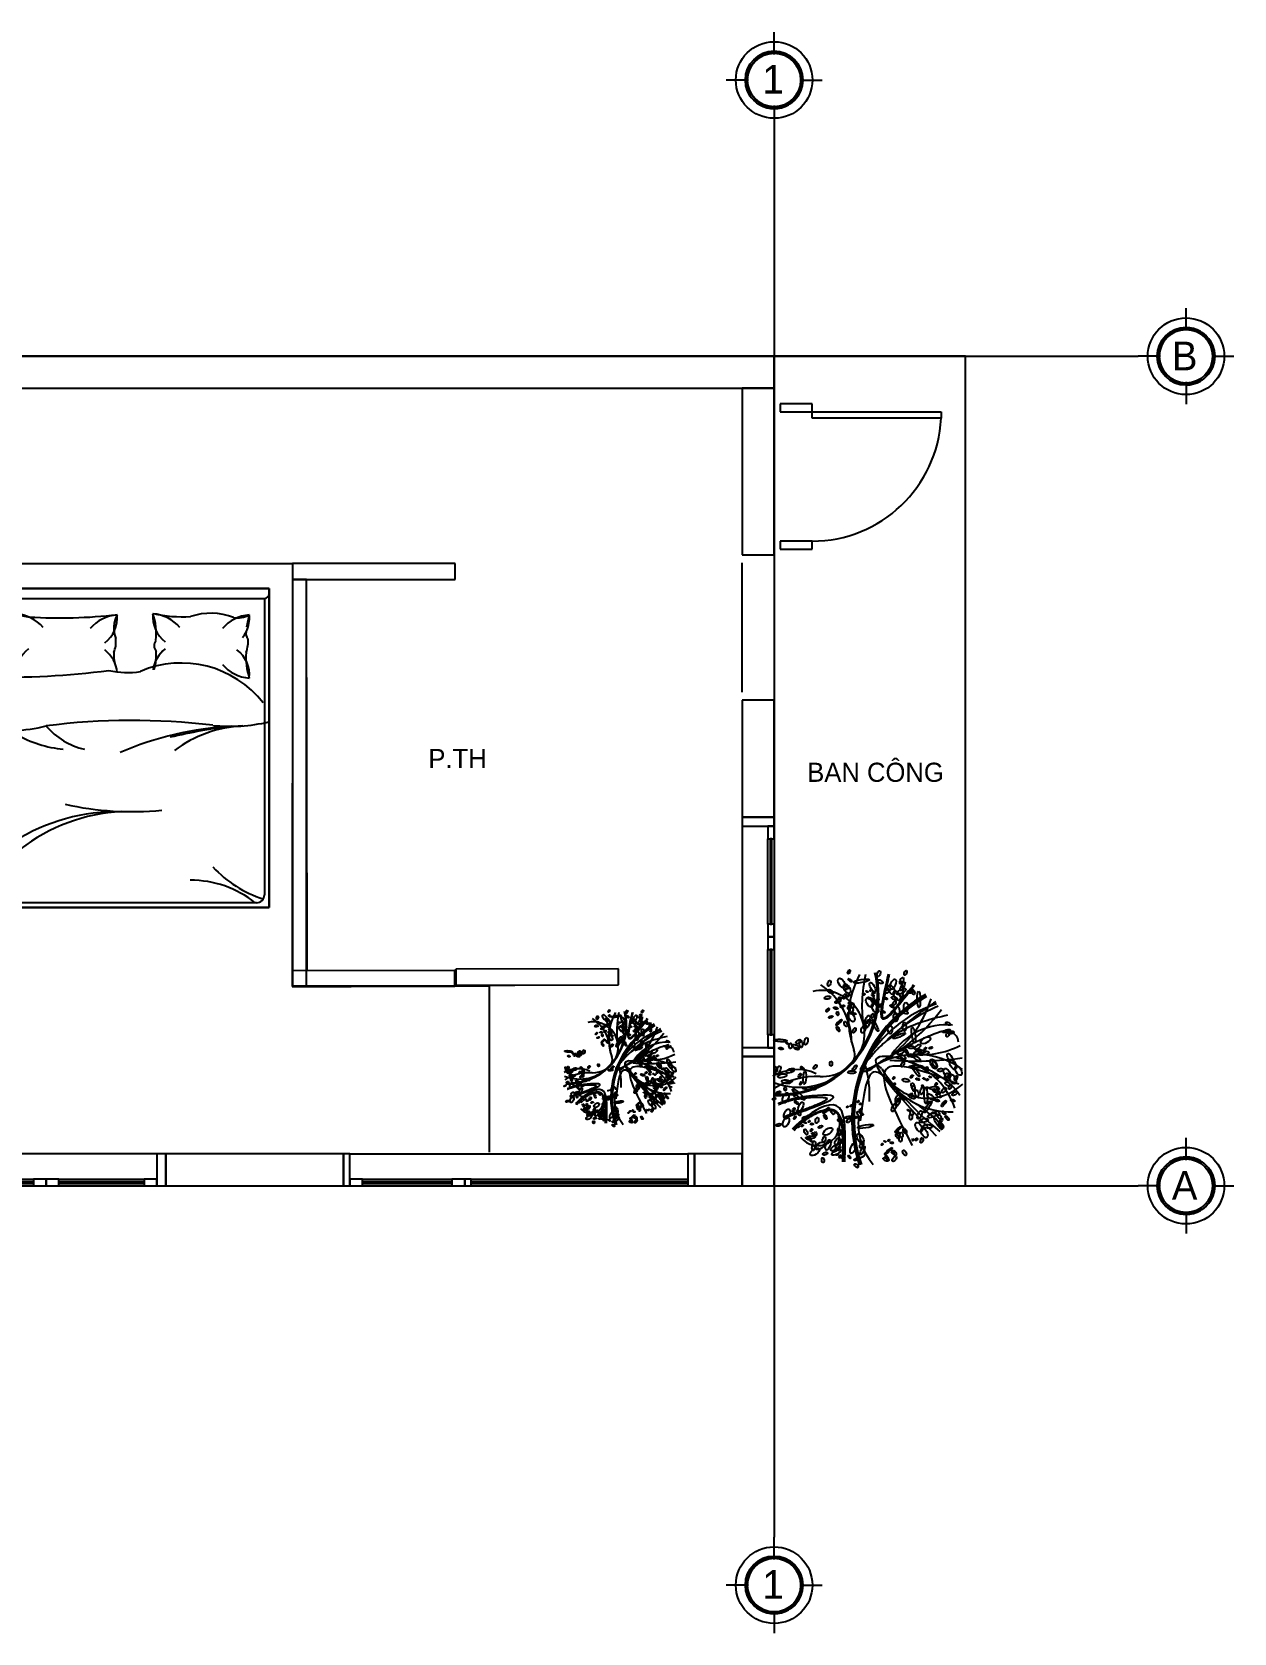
# Model space of a CAD drawing. Extents: x -45.7 to -14.1, y -192.9 to -169.
# Drawn here: x -27.8 to -20.26, y -192.61 to -182.57 of the extents above; entities that cross this region are included whole.
import ezdxf

# ---------------------------------------------------------------- set-up
doc = ezdxf.new("R2010")
doc.units = 0
for name, color, linetype in [('CB-TEXT-0.05', 7, 'Continuous'), ('CB-Truc.0.05', 7, 'Continuous'), ('CB-VDung0.05', 7, 'Continuous'), ('dat cay cn', 7, 'Continuous'), ('dat cong cong', 7, 'Continuous'), ('dat du lich nd', 7, 'Continuous'), ('dat o hien trang', 7, 'Continuous'), ('PointName', 7, 'Continuous'), ('THUA', 7, 'Continuous')]:
    doc.layers.add(name, color=color, linetype=linetype)

# ---------------------------------------------------------------- blocks, each defined once
blk = doc.blocks.new('CTA - CỬA SỔ XF MỞ 2 CÁNH - 1300x1200 3-6341870-MB KIẾN TRÚC TẦNG 2')
at = {"layer": 'CB-TEXT-0.05'}
for p, q in [((-6.95, 1), (-7.5, 1)), ((-7.5, 1), (-7.5, -1)), ((-6.95, -1), (-6.95, 1)), ((-6.15, 1), (-6.95, 1)), ((-6.95, 1), (-6.95, 0.6)), ((-6.95, 0.6), (-6.15, 0.6)), ((-6.15, 0.6), (-6.15, 1)), ((-6.15, 1), (-0.8, 1)), ((-0.8, 0.85), (-6.15, 0.85)), ((-6.15, 0.85), (-6.15, 0.75)), ((-6.15, 0.75), (-0.8, 0.75)), ((-0.8, 0.6), (-6.15, 0.6)), ((0, 1), (-0.8, 1)), ((-0.8, 1), (-0.8, 0.6)), ((-0.8, 0.75), (-0.8, 0.85)), ((-0.8, 0.6), (0, 0.6)), ((0.8, 1), (0, 1)), ((0, 1), (0, 0.6)), ((0, 0.6), (0, 1)), ((0, 0.6), (0.8, 0.6)), ((0.8, 0.6), (0.8, 1)), ((0.8, 1), (6.15, 1)), ((6.15, 0.85), (0.8, 0.85)), ((0.8, 0.85), (0.8, 0.75)), ((0.8, 0.75), (6.15, 0.75)), ((6.15, 0.6), (0.8, 0.6)), ((6.95, 1), (6.15, 1)), ((6.15, 1), (6.15, 0.6)), ((6.15, 0.75), (6.15, 0.85)), ((6.15, 0.6), (6.95, 0.6)), ((7.5, 1), (6.95, 1)), ((6.95, 1), (6.95, -1)), ((6.95, 0.6), (6.95, 1)), ((7.5, -1), (7.5, 1)), ((-7.5, -1), (-6.95, -1)), ((-6.95, -1), (6.95, -1)), ((6.95, -1), (7.5, -1))]:
    blk.add_line(p, q, dxfattribs=at)
blk = doc.blocks.new('CTA - CỬA ĐI COMPOSITE 1 CÁNH - 910x2200-6335347-MB KIẾN TRÚC TẦNG 2')
at = {"layer": 'CB-Truc.0.05'}
for p, q in [((-4.05, 1), (-4.05, 9.1)), ((-4.05, 9.1), (-3.65, 9.1)), ((-3.65, 9.1), (-3.65, 1)), ((-3.65, 1), (-4.05, 1))]:
    blk.add_line(p, q, dxfattribs=at)
at = {"layer": 'dat cong cong'}
blk.add_arc((-4.05, 1), 8.1, 360, 87.1694, dxfattribs=at)
at = {"layer": 'dat o hien trang'}
for p, q in [((-4.05, 1), (-4.55, 1)), ((-4.55, 1), (-4.55, -1)), ((-4.05, -1), (-4.05, 1)), ((4.55, 1), (4.05, 1)), ((4.05, 1), (4.05, -1)), ((4.55, -1), (4.55, 1)), ((-4.55, -1), (-4.05, -1)), ((4.05, -1), (4.55, -1))]:
    blk.add_line(p, q, dxfattribs=at)
blk = doc.blocks.new('CTA - VÁCH KÍNH LỚN 2 - 2100x1700-6130938-MB KIẾN TRÚC TẦNG 2')
at = {"layer": 'CB-TEXT-0.05'}
for p, q in [((-10.6, 1), (-11, 1)), ((-11, 1), (-11, -1)), ((-10.6, -1), (-10.6, 1)), ((-10.6, 1), (3, 1)), ((3, 0.85), (-10.6, 0.85)), ((-10.6, 0.85), (-10.6, 0.75)), ((-10.6, 0.75), (3, 0.75)), ((3, 0.6), (-10.6, 0.6)), ((3.4, 1), (3, 1)), ((3, 1), (3, 0.6)), ((3, 0.75), (3, 0.85)), ((3, 0.6), (3.4, 0.6)), ((4.2, 1), (3.4, 1)), ((3.4, 1), (3.4, 0.6)), ((3.4, 0.6), (3.4, 1)), ((3.4, 0.6), (4.2, 0.6)), ((4.2, 0.6), (4.2, 1)), ((4.2, 1), (9.8, 1)), ((9.8, 0.85), (4.2, 0.85)), ((4.2, 0.85), (4.2, 0.75)), ((4.2, 0.75), (9.8, 0.75)), ((9.8, 0.6), (4.2, 0.6)), ((10.6, 1), (9.8, 1)), ((9.8, 1), (9.8, 0.6)), ((9.8, 0.75), (9.8, 0.85)), ((9.8, 0.6), (10.6, 0.6)), ((10.6, 0.6), (10.6, 1)), ((11, 1), (10.6, 1)), ((10.6, 1), (10.6, -1)), ((11, -1), (11, 1)), ((-11, -1), (-10.6, -1)), ((10.6, -1), (-10.6, -1)), ((10.6, -1), (11, -1))]:
    blk.add_line(p, q, dxfattribs=at)
blk = doc.blocks.new('CTA - GIƯỜNG 2D 1 - CTA - GIƯỜNG 2D 2-5804511-MB KIẾN TRÚC TẦNG 2')
at = {"layer": 'CB-Truc.0.05'}
for p, q in [((9, 20), (-9, 20)), ((-9, 20), (-9, 0)), ((-9, 0.32), (-9, 20)), ((-9, 20), (9, 20)), ((-9, 0), (-9, 20)), ((-9, 20), (9, 20)), ((-8.7, 0.62), (-8.7, 19.2)), ((-8.7, 8.42), (-8.7, 19.2)), ((-8.2, 19.7), (8.2, 19.7)), ((-8.2, 19.7), (8.2, 19.7)), ((8.7, 19.2), (8.7, 0.62)), ((8.7, 19.2), (8.7, 5.53)), ((9, 0), (9, 20)), ((9, 20), (9, 3.49)), ((9, 20), (9, 0)), ((8.7, 5.53), (8.7, 8.93)), ((6.74, 3.44), (6.72, 3.13)), ((6.72, 3.13), (6.72, 2.84)), ((-9, 0.32), (-9, 0)), ((-9, 0), (9, 0)), ((9, 0), (-9, 0)), ((-9, 0), (9, 0)), ((8.7, 0.62), (-8.7, 0.62)), ((0.37, 0.62), (-8.7, 0.62)), ((8.7, 0.62), (0.37, 0.62)), ((9, 0.32), (9, 0)), ((9, 0), (9, 0.32)), ((9, 0), (9, 0.32))]:
    blk.add_line(p, q, dxfattribs=at)
for centre, radius, start, end in [((-8.2, 19.2), 0.499, 90, 180), ((-10.8, 12.54), 7.25, 42.6819, 72.5732), ((-4.1, 24.71), 6.42, 231.1872, 270.4625), ((8.2, 19.2), 0.499, 0, 90), ((-0.4, 25.51), 11.55, 273.3188, 307.4147), ((0.53, 26.04), 12.05, 268.7545, 302.4486), ((-0.43, -5.54), 19.53, 77.4765, 95.3929), ((-7.7, 16.39), 7.78, 272.6087, 306.6587), ((-7.79, 29.26), 20.65, 273.1146, 293.2313), ((1.57, 5.68), 4.51, 40.7333, 76.9672), ((3.21, 2.77), 7.34, 60.1408, 84.511), ((-10.79, 42.88), 34.49, 276.8662, 283.4064), ((-6.58, -1.72), 10.36, 83.7662, 103.2988), ((-0.41, 50.66), 42.39, 263.1579, 277.3172), ((7.91, -4.12), 13.07, 84.8991, 102.9165), ((-3.49, 11.19), 6.52, 218.049, 293.224), ((-5.82, 5.41), 1.94, 174.1186, 233.4289), ((-12.08, 4.25), 4.54, 356.9743, 17.4766), ((-7.92, 3.18), 2.44, 40.4189, 86.0087), ((-3.64, 5.35), 1.94, 306.5711, 352.3641), ((1.37, 4.15), 3.29, 163.7954, 183.5553), ((-0.09, 0.44), 4.83, 76.3802, 99.8949), ((2.47, 5.41), 1.94, 184.3181, 233.4289), ((7.33, -42), 47.55, 88.2537, 97.5858), ((4.94, 5.35), 1.94, 306.5711, 5.89), ((11.62, 4.19), 4.95, 164.0243, 188.7071), ((-1.08, 4.16), 1.83, 355.2233, 16.23), ((-6, 3.35), 1.68, 156.9687, 187.6071), ((-8, 2.82), 0.457, 346.6631, 43.1702), ((-5.82, 1.85), 1.94, 140.9404, 153.6292), ((-3.64, 1.78), 1.94, 354.1121, 53.4289), ((-2.33, 3.59), 0.546, 322.0866, 40.9021), ((1.85, 2.82), 3.77, 173.495, 199.1857), ((2.47, 1.85), 1.94, 126.5711, 185.89), ((-1.01, 2.48), 1.76, 331.7736, 21.6983), ((2.29, 3.36), 1.68, 157.017, 187.5368), ((7.05, 3.12), 0.445, 134.4736, 222.1713), ((30.28, 2.36), 23.57, 177.3905, 178.8771), ((-5.82, 1.85), 1.94, 153.593, 185.9221), ((-7.92, 4.09), 2.44, 274.0346, 319.5811), ((-12.7, 3.11), 5.16, 343.6111, 352.3273), ((-1.54, 4.02), 2.44, 220.4189, 265.9871), ((0.37, 4.09), 2.44, 274.0129, 319.5811), ((7.04, 4.02), 2.44, 220.4189, 265.9871), ((22.99, 4.19), 16.33, 184.7457, 189.1892), ((3.8, 1.83), 3.08, 355.3048, 18.8016), ((-6.99, 0.28), 1.56, 81.6041, 118.8665), ((-5.33, 5.42), 3.87, 248.2045, 288.9797), ((-3.53, -6.77), 8.54, 77.7438, 93.628), ((4.16, -31.89), 33.73, 86.8134, 96.1602), ((5.74, -1.14), 2.94, 67.5179, 84.267), ((-8.7, 0.32), 0.299, 90, 180), ((8.7, 0.32), 0.299, 0, 90)]:
    blk.add_arc(centre, radius, start, end, dxfattribs=at)
blk = doc.blocks.new('CTA - CÂY LỚN 3 - CTA - CÂY LỚN 3-4463456-MB KIẾN TRÚC TẦNG 2')
at = {"layer": 'CB-Truc.0.05'}
for centre, radius, start, end in [((-5.57, 4.6), 6.2, 268.1481, 13.2165), ((-5.57, 4.6), 6.27, 268.1481, 13.0194), ((-5.37, 1.64), 4.37, 0.2958, 56.0178), ((4.59, 3.15), 5.79, 151.4401, 199.8517), ((7.98, 3.97), 8.33, 166.4882, 189.6413), ((0.97, 4.9), 1.27, 315.9589, 31.181), ((-2.89, 2.21), 2.7, 268.3656, 101.7199), ((8.02, -3.2), 9, 119.1916, 198.4458), ((8.02, -3.2), 8.91, 119.1916, 198.4458), ((8.02, -3.2), 8.86, 119.1916, 198.4458), ((6.81, -3.47), 7.94, 108.2036, 150.7096), ((-2.74, 6.45), 7.03, 303.6045, 342.9275), ((19.3, -18.16), 26.94, 123.8905, 129.6602), ((-4.71, 10.61), 11.61, 293.3837, 323.6002), ((8.37, -5.57), 10.27, 112.5363, 134.611), ((4.94, -1.34), 4.09, 84.7113, 146.4378), ((-1.73, 0.87), 0.926, 316.9697, 19.8517), ((3.38, 6.21), 5.33, 262.2018, 297.1751), ((-4.28, 3.25), 4.41, 248.6961, 316.9697), ((-6.24, -1.62), 6.37, 356.1486, 16.685), ((3.04, -4.09), 4.99, 54.3651, 123.0258), ((0.43, -0.32), 0.552, 34.5056, 84.8221), ((3.06, 21.02), 20.54, 265.3549, 278.0245), ((1.09, -3.95), 4.63, 18.6959, 71.3232), ((-4.42, -3.01), 2.96, 65.9675, 121.0061), ((-3.12, -5.9), 5.42, 88.3656, 120.4206), ((16.02, 10.39), 18.36, 214.5056, 231.2277), ((5.26, 2.29), 5, 213.7272, 271.2561), ((3.75, 1.34), 3.19, 217.2006, 313.9668), ((-1.6, -9.49), 8.64, 42.374, 66.054), ((-3.11, -3.45), 1.37, 217.6024, 20.8168), ((3.42, -3.44), 4, 173.8314, 219.7867)]:
    blk.add_arc(centre, radius, start, end, dxfattribs=at)
for centre, major_axis, ratio in [((-1.17, 6.07), (0.056, 0.126), 0.42873), ((0.71, 5.97), (0.056, 0.177), 0.489709), ((2.38, 6.02), (0.067, 0.151), 0.42873), ((-2.4, 5.36), (0.056, 0.177), 0.489709), ((-1.64, 5.38), (-0.161, 0.289), 0.514982), ((-1.29, 5.02), (-0.161, 0.289), 0.514982), ((-1.27, 5.09), (0.056, 0.126), 0.42873), ((-1.1, 5.55), (-0.102, 0.093), 0.42873), ((-0.38, 5.5), (0.502, 0.077), 0.200035), ((0.31, 5.12), (-0.155, 0.293), 0.38159), ((0.79, 5.46), (-0.158, 0.096), 0.489709), ((1.49, 4.95), (-0.161, 0.289), 0.514982), ((1.6, 5.3), (0.129, 0.323), 0.414379), ((2.11, 4.84), (0.28, 0.156), 0.368424), ((2.14, 5.52), (0.089, 0.202), 0.42873), ((2.2, 5.17), (0.132, 0.269), 0.283409), ((2.84, 4.83), (-0.087, 0.164), 0.489709), ((-2.51, 4.46), (0.182, 0.035), 0.489709), ((-2.32, 4.84), (-0.158, 0.096), 0.489709), ((-1.87, 4.24), (0.155, 0.102), 0.489709), ((-1.78, 4.31), (0.046, 0.18), 0.489709), ((-1.45, 4.54), (0.067, 0.151), 0.42873), ((-1.2, 4.61), (0.045, 0.101), 0.42873), ((-1.13, 3.88), (0.089, 0.145), 0.514982), ((-1.14, 4.11), (-0.0697, 0.0485), 0.42873), ((-0.94, 3.95), (-0.006, 0.17), 0.514982), ((-0.22, 4.66), (0.0457, 0.054), 0.42873), ((-0.04, 4.84), (-0.0657, 0.0263), 0.42873), ((0.12, 4.16), (-0.161, 0.289), 0.514982), ((0.13, 4.42), (-0.131, 0.044), 0.42873), ((0.21, 4.92), (0.0457, 0.054), 0.42873), ((0.47, 3.8), (-0.161, 0.289), 0.514982), ((0.33, 4.6), (-0.0753, 0.0523), 0.42873), ((0.38, 4.76), (-0.095, 0.0036), 0.489709), ((0.35, 4.38), (0.0437, 0.0844), 0.489709), ((0.45, 4.13), (-0.0717, 0.0625), 0.489709), ((0.49, 4.23), (-0.0941, 0.0654), 0.42873), ((0.61, 4.3), (0.083, 0.11), 0.42873), ((0.8, 3.97), (0.032, 0.11), 0.42873), ((1.11, 4.42), (-0.131, 0.044), 0.42873), ((1.23, 4.86), (0.155, 0.102), 0.489709), ((1.54, 3.91), (-0.113, 0.078), 0.42873), ((1.68, 4.42), (-0.171, 0.073), 0.489709), ((1.68, 4.11), (0.067, 0.151), 0.42873), ((1.84, 4.58), (-0.161, 0.289), 0.514982), ((2.2, 4.45), (0.111, 0.148), 0.489709), ((2.41, 3.88), (-0.01, 0.275), 0.514982), ((2.68, 4.84), (0.184, 0.022), 0.489709), ((3.21, 4.35), (-0.015, 0.508), 0.200035), ((-2.5, 3.68), (0.083, 0.11), 0.42873), ((-2.31, 3.25), (0.126, 0.056), 0.42873), ((-2, 3.8), (-0.131, 0.044), 0.42873), ((-1.79, 2.91), (0.186, 0.182), 0.200035), ((-1.88, 3.48), (-0.013, 0.137), 0.42873), ((-1.58, 3.91), (0.126, 0.056), 0.42873), ((-1.02, 3.25), (-0.161, 0.289), 0.514982), ((-0.97, 3.48), (-0.256, 0.05), 0.200035), ((-1, 3.69), (-0.006, 0.17), 0.514982), ((0, 3.08), (0.112, 0.252), 0.42873), ((-0.01, 2.82), (0.112, 0.252), 0.42873), ((0.31, 3.32), (0.067, 0.151), 0.42873), ((0.46, 2.72), (-0.209, 0.367), 0.200035), ((0.98, 3.58), (-0.0941, 0.0654), 0.42873), ((1.77, 3.23), (-0.01, 0.275), 0.514982), ((1.86, 3.64), (-0.01, 0.275), 0.514982), ((2.36, 3.55), (-0.171, 0.073), 0.489709), ((-1.85, 2.5), (-0.072, 0.154), 0.38159), ((-1.37, 2.81), (-0.069, 0.155), 0.514982), ((-0.83, 2.41), (0.067, 0.151), 0.42873), ((-0.25, 2.51), (0.112, 0.252), 0.42873), ((1.41, 2.46), (-0.01, 0.275), 0.514982), ((1.99, 2.07), (0.39, 0.162), 0.200035), ((2.31, 2.64), (-0.017, 0.275), 0.38159), ((2.88, 2.13), (-0.077, 0.502), 0.200035), ((3.64, 1.79), (0.289, 0.161), 0.514982), ((4.95, 2.37), (0.24, 0.068), 0.283409), ((4.97, 2.39), (0.126, 0.056), 0.42873), ((5.05, 2.83), (-0.151, 0.067), 0.42873), ((5.03, 2.18), (0.056, 0.177), 0.489709), ((5.23, 2.27), (0.178, 0.043), 0.42873), ((-5.46, 1.77), (-0.421, 0.024), 0.200035), ((-5.43, 1.27), (-0.131, 0.044), 0.42873), ((-5.04, 1.6), (-0.0697, 0.0485), 0.42873), ((-4.84, 1.44), (-0.006, 0.17), 0.514982), ((-4.49, 1.38), (-0.201, 0.111), 0.42873), ((-4.45, 1.26), (-0.131, 0.044), 0.42873), ((-4.33, 1.7), (0.155, 0.102), 0.489709), ((-4.18, 1.56), (-0.029, 0.227), 0.42873), ((-3.85, 1.73), (0.045, 0.225), 0.42873), ((2.07, 1.03), (0.2, 0.112), 0.42873), ((2.48, 1), (-0.1, 0.241), 0.200035), ((2.72, 1.36), (0.17, 0.006), 0.514982), ((3.13, 1), (0.217, 0.075), 0.42873), ((3.14, 1.37), (0.181, 0.14), 0.42873), ((3.2, 1.14), (0.17, 0.006), 0.514982), ((3.45, 1.08), (0.17, 0.006), 0.514982), ((3.63, 0.99), (0.226, 0.041), 0.42873), ((3.62, 1.28), (0.0485, 0.0697), 0.42873), ((3.97, 1.32), (0.101, 0.045), 0.42873), ((-5.75, -0.01), (-0.072, 0.154), 0.38159), ((-5.6, -0.09), (0.112, 0.252), 0.42873), ((-4.84, -0.12), (0.257, 0.099), 0.42873), ((-4.09, 0.04), (-0.102, 0.093), 0.42873), ((-3.29, 0.12), (0.09, 0.125), 0.489709), ((-2.29, 0.32), (-0.009, 0.154), 0.489709), ((-0.81, 0.05), (0.133, 0.166), 0.336016), ((2.19, 0.76), (-0.188, 0.131), 0.42873), ((2.2, 0.28), (0.067, 0.151), 0.42873), ((3.03, 0.14), (0.422, 0.006), 0.200035), ((2.83, 0.8), (0.17, 0.01), 0.38159), ((3.02, -0.13), (-0.239, 0.348), 0.200035), ((3.11, 0.64), (-0.188, 0.131), 0.42873), ((3.71, -0.03), (-0.009, 0.154), 0.489709), ((4.14, 0.3), (-0.161, 0.289), 0.514982), ((4.2, 0.29), (-0.087, 0.164), 0.489709), ((4.58, -0.08), (0.184, 0.022), 0.489709), ((4.99, -0.28), (-0.161, 0.289), 0.514982), ((5.18, 0.67), (-0.155, 0.293), 0.38159), ((5.35, 0.26), (-0.161, 0.289), 0.514982), ((5.7, -0.11), (-0.161, 0.289), 0.514982), ((-5.35, -0.44), (0.27, 0.058), 0.42873), ((-5.11, -0.81), (-0.274, 0.031), 0.42873), ((-4.86, -0.82), (0.126, 0.056), 0.42873), ((-4.73, -0.13), (0.055, 0.1), 0.42873), ((-4.25, -0.42), (0.056, 0.126), 0.42873), ((-4.18, -0.9), (0.045, 0.101), 0.42873), ((-3.94, -0.54), (0.025, 0.421), 0.200035), ((-0.99, -0.21), (0.255, 0.009), 0.336016), ((1.64, -0.58), (0.0443, 0.0803), 0.42873), ((1.66, -0.99), (0.055, 0.1), 0.42873), ((2.4, -0.72), (-0.225, 0.045), 0.42873), ((2.77, -0.48), (0.0842, 0.0778), 0.42873), ((2.85, -1.11), (-0.064, 0.22), 0.42873), ((3.14, -0.65), (-0.1, 0.055), 0.42873), ((3.55, -0.62), (-0.0803, 0.0442), 0.42873), ((3.75, -0.69), (0.0457, 0.054), 0.42873), ((3.92, -0.51), (-0.0657, 0.0263), 0.42873), ((4.18, -0.42), (0.0457, 0.054), 0.42873), ((4.35, -0.58), (-0.095, 0.0036), 0.489709), ((4.31, -0.96), (0.0437, 0.0844), 0.489709), ((4.95, -0.44), (0.056, 0.177), 0.489709), ((5.03, -0.95), (-0.158, 0.096), 0.489709), ((5.18, -1.12), (0.067, 0.151), 0.42873), ((5.34, -0.64), (-0.161, 0.289), 0.514982), ((5.54, -0.58), (0.067, 0.151), 0.42873), ((-5.86, -1.88), (0.101, 0.045), 0.42873), ((-5.59, -1.48), (0.126, 0.056), 0.42873), ((-5.13, -1.82), (0.122, 0.307), 0.514982), ((-5.16, -1.25), (-0.013, 0.137), 0.42873), ((-4.33, -1.61), (-0.377, 0.341), 0.200035), ((-4.54, -1.6), (0.056, 0.126), 0.42873), ((-4.46, -2.12), (-0.102, 0.093), 0.42873), ((-3.64, -1.24), (-0.421, 0.024), 0.200035), ((-0.59, -2.05), (0.0457, 0.054), 0.42873), ((1.89, -2.1), (0.112, 0.252), 0.42873), ((1.9, -1.85), (0.112, 0.252), 0.42873), ((2.77, -1.74), (-0.201, 0.111), 0.42873), ((2.77, -1.57), (-0.0075, 0.0561), 0.42873), ((2.86, -1.09), (0.0635, 0.0311), 0.42873), ((2.88, -1.34), (-0.0094, 0.0701), 0.42873), ((3.09, -1.55), (-0.029, 0.227), 0.42873), ((3.41, -1.38), (0.045, 0.225), 0.42873), ((3.46, -1.1), (-0.0334, 0.089), 0.489709), ((3.65, -1.68), (-0.015, 0.508), 0.200035), ((3.71, -1.2), (0.0944, 0.0113), 0.489709), ((3.98, -1.77), (-0.231, 0.174), 0.414379), ((4.15, -1.21), (0.266, 0.01), 0.368424), ((4.26, -1.38), (-0.171, 0.073), 0.489709), ((4.35, -1.41), (-0.21, 0.134), 0.283409), ((4.37, -1.99), (-0.131, 0.044), 0.42873), ((4.46, -1.68), (-0.151, 0.105), 0.42873), ((4.41, -1.21), (-0.0717, 0.0625), 0.489709), ((4.79, -1.34), (0.111, 0.148), 0.489709), ((4.84, -2.11), (0.083, 0.11), 0.42873), ((5.35, -1.99), (-0.131, 0.044), 0.42873), ((5.47, -1.55), (0.155, 0.102), 0.489709), ((-5.11, -3.34), (0.122, 0.307), 0.514982), ((-5.05, -2.84), (0.122, 0.307), 0.514982), ((-4.63, -2.58), (0.056, 0.126), 0.42873), ((-4.56, -3.06), (0.045, 0.101), 0.42873), ((-4.31, -2.76), (-0.077, 0.169), 0.489709), ((-4.19, -2.39), (0.13, 0.305), 0.38159), ((-3.9, -3.08), (0.182, 0.035), 0.489709), ((-2.6, -2.61), (0.186, 0.182), 0.200035), ((-2.65, -3.01), (-0.072, 0.154), 0.38159), ((-2.18, -2.7), (-0.069, 0.155), 0.514982), ((-1.01, -3.05), (0.422, 0.006), 0.200035), ((-1.26, -2.38), (0.0366, 0.0432), 0.42873), ((-1.02, -2.31), (0.0457, 0.054), 0.42873), ((-0.84, -2.13), (-0.0657, 0.0263), 0.42873), ((-0.53, -2.84), (-0.087, 0.164), 0.489709), ((-0.42, -2.2), (-0.095, 0.0036), 0.489709), ((-0.45, -2.58), (0.0437, 0.0844), 0.489709), ((-0.35, -2.83), (-0.0717, 0.0625), 0.489709), ((1.66, -2.42), (0.112, 0.252), 0.42873), ((2.57, -2.6), (-0.0697, 0.0485), 0.42873), ((2.71, -3.02), (-0.006, 0.17), 0.514982), ((2.77, -2.76), (-0.006, 0.17), 0.514982), ((3.27, -2.89), (0.112, 0.252), 0.42873), ((3.78, -2.39), (0.232, 0.352), 0.200035), ((4.04, -2.92), (0.257, 0.099), 0.42873), ((3.9, -2.1), (-0.105, 0.035), 0.42873), ((4.14, -2.75), (0.0849, 0.003), 0.42873), ((4.39, -2.77), (-0.107, 0.132), 0.514982), ((4.5, -3), (-0.107, 0.132), 0.514982), ((4.72, -2.24), (0.056, 0.126), 0.42873), ((4.79, -2.76), (-0.102, 0.093), 0.42873), ((4.99, -3.09), (-0.11, 0.13), 0.38159), ((-5.58, -3.52), (0.16, 0.043), 0.42873), ((-4.33, -3.64), (0.0366, 0.0432), 0.42873), ((-4.09, -3.56), (0.0457, 0.054), 0.42873), ((-3.87, -3.96), (-0.077, 0.169), 0.489709), ((-3.91, -3.38), (-0.0657, 0.0263), 0.42873), ((-3.66, -3.3), (0.0457, 0.054), 0.42873), ((-3.52, -3.84), (0.0437, 0.0844), 0.489709), ((-3.49, -3.46), (-0.095, 0.0036), 0.489709), ((-3.42, -4.09), (-0.0717, 0.0625), 0.489709), ((-3.26, -4.07), (-0.013, 0.137), 0.42873), ((-3.17, -3.23), (0.046, 0.18), 0.489709), ((-2.96, -3.64), (0.126, 0.056), 0.42873), ((-2.49, -3.93), (0.272, 0.189), 0.514982), ((-1.69, -3.26), (-0.171, 0.073), 0.489709), ((-1.7, -4.2), (-0.125, 0.492), 0.200035), ((-1.69, -4.03), (0.056, 0.126), 0.42873), ((-1.17, -3.22), (0.111, 0.148), 0.489709), ((-0.12, -3.61), (0.502, 0.077), 0.200035), ((1.92, -3.8), (0.186, 0.182), 0.200035), ((1.92, -3.98), (-0.0697, 0.0485), 0.42873), ((2.12, -4.15), (-0.006, 0.17), 0.514982), ((2.34, -3.9), (-0.069, 0.155), 0.514982), ((3.21, -3.66), (-0.161, 0.289), 0.514982), ((3.53, -3.24), (0.27, 0.058), 0.42873), ((3.56, -4.02), (-0.161, 0.289), 0.514982), ((3.77, -3.61), (-0.274, 0.031), 0.42873), ((4.42, -3.43), (-0.239, 0.348), 0.200035), ((4.61, -3.51), (-0.107, 0.132), 0.514982), ((4.62, -3.22), (0.056, 0.126), 0.42873), ((4.69, -3.7), (0.045, 0.101), 0.42873), ((-3.78, -4.37), (-0.093, 0.0646), 0.42873), ((-3.69, -4.29), (0.126, 0.056), 0.42873), ((-3.46, -4.29), (0.182, 0.035), 0.489709), ((-3.31, -5.21), (0.272, 0.189), 0.514982), ((-3.54, -4.53), (-0.0697, 0.0485), 0.42873), ((-3.4, -4.95), (-0.006, 0.17), 0.514982), ((-3.35, -4.7), (-0.006, 0.17), 0.514982), ((-2.98, -4.83), (0.272, 0.189), 0.514982), ((-2.73, -4.43), (0.046, 0.18), 0.489709), ((-2.47, -4.77), (0.129, 0.323), 0.414379), ((-2.02, -4.93), (0.277, 0.182), 0.38159), ((-1.93, -4.56), (0.089, 0.202), 0.42873), ((-1.88, -4.91), (0.132, 0.269), 0.283409), ((-1.78, -5), (0.056, 0.126), 0.42873), ((-1.62, -4.54), (-0.102, 0.093), 0.42873), ((-0.91, -4.98), (0.129, 0.323), 0.414379), ((-0.46, -4.37), (-0.161, 0.289), 0.514982), ((-0.37, -4.76), (0.089, 0.202), 0.42873), ((-0.32, -5.11), (0.132, 0.269), 0.283409), ((0.91, -4.74), (0.0457, 0.054), 0.42873), ((1.09, -4.56), (-0.0657, 0.0263), 0.42873), ((1.27, -5.19), (0.186, 0.182), 0.200035), ((1.34, -4.48), (0.0457, 0.054), 0.42873), ((1.51, -4.64), (-0.095, 0.0036), 0.489709), ((1.48, -5.02), (0.0437, 0.0844), 0.489709), ((1.86, -4.21), (-0.072, 0.154), 0.38159), ((2.06, -4.4), (-0.006, 0.17), 0.514982), ((2.84, -4.45), (-0.0094, 0.0701), 0.42873), ((3.07, -4.43), (0.0663, 0.0681), 0.489709), ((3.4, -4.5), (0.067, 0.151), 0.42873), ((3.38, -4.36), (0.0366, 0.0432), 0.42873), ((-2.8, -5.73), (-0.018, 0.153), 0.489709), ((-2.66, -5.32), (0.144, 0.054), 0.489709), ((-1.96, -5.24), (0.28, 0.156), 0.368424), ((-1.91, -5.38), (0.0909, 0.0119), 0.42873), ((-1.71, -5.49), (0.045, 0.101), 0.42873), ((-1.54, -5.55), (0.114, 0.015), 0.42873), ((-1.14, -5.52), (-0.05, 0.103), 0.42873), ((-0.74, -5.7), (0.114, 0.015), 0.42873), ((-0.71, -6.08), (-0.11, 0.108), 0.489709), ((-0.4, -5.44), (0.28, 0.156), 0.368424), ((1.16, -5.68), (-0.171, 0.073), 0.489709), ((1.21, -5.59), (-0.072, 0.154), 0.38159), ((1.58, -5.26), (-0.0717, 0.0625), 0.489709), ((1.68, -5.65), (0.111, 0.148), 0.489709), ((1.69, -5.28), (-0.069, 0.155), 0.514982), ((2.32, -5.27), (-0.087, 0.164), 0.489709)]:
    blk.add_ellipse(centre, major_axis=major_axis, ratio=ratio, dxfattribs=at)
for points in [[(2.94, 5.22), (2.08, 4.1), (0.38, 1.88), (1, 4.6), (1.32, 5.95)], [(2.89, 5.26), (2.79, 5.13), (2.69, 5), (2.4, 4.63), (2.21, 4.39), (1.9, 4.01), (1.78, 3.85), (1.57, 3.63), (1.49, 3.54), (1.36, 3.41), (1.31, 3.36), (1.22, 3.29), (1.19, 3.26), (1.13, 3.22), (1.11, 3.21), (1.07, 3.19), (1.05, 3.18), (1.03, 3.18), (1.02, 3.17), (1.01, 3.17), (1, 3.17), (0.99, 3.17), (0.99, 3.17), (0.99, 3.18), (0.98, 3.18), (0.98, 3.18), (0.98, 3.18), (0.97, 3.19), (0.97, 3.19), (0.96, 3.2), (0.96, 3.21), (0.95, 3.23), (0.94, 3.24), (0.94, 3.28), (0.93, 3.3), (0.93, 3.34), (0.93, 3.37), (0.92, 3.45), (0.92, 3.51), (0.93, 3.66), (0.94, 3.73), (0.96, 3.91), (0.97, 4), (1.03, 4.31), (1.07, 4.55), (1.18, 5.05), (1.24, 5.32), (1.33, 5.71), (1.35, 5.82), (1.38, 5.93)], [(5.01, 3.36), (4.59, 3.26), (3.76, 3.06), (2.54, 2.62), (1.63, 2.09), (1.01, 1.61), (0.74, 1.35), (0.6, 1.21), (0.51, 1.12), (0.44, 1.03), (0.36, 0.94), (0.26, 0.81), (0.12, 0.65), (-0.06, 0.46), (-0.24, 0.29), (-0.36, 0.16), (-0.42, 0.06), (-0.45, -0.01), (-0.44, -0.05), (-0.43, -0.08), (-0.41, -0.09), (-0.38, -0.11), (-0.34, -0.13), (-0.29, -0.14), (-0.21, -0.15), (-0.11, -0.15), (-0.01, -0.13), (0.09, -0.1), (0.21, -0.04), (0.33, 0.05), (0.44, 0.14), (0.52, 0.21), (0.6, 0.28), (0.71, 0.37), (0.85, 0.47), (1.03, 0.57), (1.27, 0.71), (1.51, 0.84), (1.76, 0.97), (2, 1.1), (2.3, 1.28), (2.66, 1.49), (3.02, 1.69), (3.39, 1.86), (3.76, 2.03), (4.09, 2.16), (4.36, 2.27), (4.56, 2.33), (4.77, 2.38), (4.94, 2.38), (5.08, 2.36), (5.22, 2.32), (5.45, 2.2), (5.6, 2.02), (5.65, 1.87), (5.65, 1.84), (5.66, 1.82), (5.66, 1.78), (5.67, 1.74), (5.68, 1.7), (5.68, 1.68)], [(4.33, -4.22), (2.3, -2.09), (-1.45, 1.82), (4.8, -0.09), (5.72, -1.54), (5.79, -1.65)], [(5.73, -0.97), (3.74, -0.22), (-0.43, 1.35), (1.7, -2.7), (2.8, -4.81)], [(2.34, -2.01), (1.64, -1.08), (0.07, 0.99), (-0.27, -1.75), (-0.46, -3.27)], [(-5.19, -3.06), (-3.73, -2.55), (-0.75, -1.51), (-4.61, -1.7), (-5.62, -2.19), (-5.62, -2.2)], [(-2.52, -1.87), (-2.52, -1.87), (-2.53, -1.87), (-2.55, -1.86), (-2.56, -1.86), (-2.59, -1.85), (-2.6, -1.84), (-2.65, -1.83), (-2.69, -1.82), (-2.78, -1.81), (-2.83, -1.81), (-2.94, -1.8), (-3, -1.8), (-3.2, -1.8), (-3.36, -1.8), (-3.69, -1.82), (-3.86, -1.84), (-4.27, -1.89), (-4.5, -1.93), (-4.9, -2.02), (-5.07, -2.07), (-5.28, -2.14), (-5.33, -2.16), (-5.41, -2.19), (-5.45, -2.21), (-5.51, -2.23), (-5.54, -2.25), (-5.57, -2.26), (-5.58, -2.27), (-5.59, -2.27)], [(-5.21, -2.98), (-5.05, -2.93), (-4.9, -2.87), (-4.43, -2.71), (-4.13, -2.6), (-3.64, -2.42), (-3.44, -2.35), (-3.15, -2.23), (-3.04, -2.18), (-2.87, -2.1), (-2.8, -2.07), (-2.7, -2.01), (-2.67, -1.99), (-2.61, -1.95), (-2.59, -1.94), (-2.56, -1.91), (-2.55, -1.9), (-2.53, -1.89), (-2.52, -1.88), (-2.52, -1.87)], [(-1.43, -5.83), (-1.38, -4.31), (-1.28, -1.51), (-4.02, -2.96), (-4.7, -3.76), (-4.72, -3.78)], [(-1.51, -5.83), (-1.5, -5.65), (-1.49, -5.47), (-1.48, -5), (-1.48, -4.72), (-1.49, -4.2), (-1.5, -3.95), (-1.55, -3.58), (-1.57, -3.45), (-1.64, -3.2), (-1.67, -3.09), (-1.75, -2.94), (-1.78, -2.88), (-1.86, -2.78), (-1.89, -2.74), (-1.98, -2.66), (-2.03, -2.63), (-2.11, -2.6), (-2.13, -2.59), (-2.19, -2.57), (-2.22, -2.57), (-2.33, -2.55), (-2.41, -2.55), (-2.59, -2.57), (-2.69, -2.58), (-2.89, -2.64), (-3, -2.67), (-3.21, -2.76), (-3.32, -2.81), (-3.65, -2.98), (-3.88, -3.13), (-4.18, -3.37), (-4.27, -3.44), (-4.42, -3.58), (-4.47, -3.63), (-4.56, -3.72), (-4.59, -3.76), (-4.64, -3.81), (-4.65, -3.83), (-4.67, -3.85)], [(-1.56, -5.83), (-1.55, -5.65), (-1.55, -5.46), (-1.54, -5.02), (-1.53, -4.77), (-1.54, -4.3), (-1.55, -4.07), (-1.58, -3.72), (-1.6, -3.59), (-1.65, -3.35), (-1.68, -3.24), (-1.74, -3.07), (-1.77, -3.01), (-1.83, -2.9), (-1.86, -2.85), (-1.93, -2.78), (-1.96, -2.75), (-2.02, -2.7), (-2.05, -2.68), (-2.11, -2.66), (-2.13, -2.65), (-2.17, -2.63), (-2.2, -2.63), (-2.27, -2.61), (-2.32, -2.61), (-2.43, -2.61), (-2.49, -2.61), (-2.62, -2.63), (-2.68, -2.64), (-2.88, -2.69), (-3.01, -2.73), (-3.29, -2.85), (-3.43, -2.92), (-3.71, -3.09), (-3.85, -3.18), (-4.11, -3.37), (-4.23, -3.48), (-4.39, -3.63), (-4.44, -3.67), (-4.51, -3.75), (-4.54, -3.79), (-4.59, -3.84), (-4.61, -3.87), (-4.63, -3.89)]]:
    blk.add_open_spline(points, degree=3, dxfattribs=at)
blk = doc.blocks.new('Grid - CTA - ĐẦU TRỤC-3945100-MB KIẾN TRÚC TẦNG 2')
at = {"layer": 'Defpoints'}
for p, q in [((0, 0.0268), (0, 0.0501)), ((-0.0268, 0), (-0.0501, 0)), ((0.0268, 0), (0.0501, 0)), ((0, -0.0268), (0, -0.0501))]:
    blk.add_line(p, q, dxfattribs=at)
for radius in [0.04, 0.03, 0.028]:
    blk.add_circle((0, 0), radius, dxfattribs=at)
for radius, start, end in [(0.03, 360, 180), (0.028, 0, 180), (0.03, 180, 360), (0.028, 180, 0)]:
    blk.add_arc((0, 0), radius, start, end, dxfattribs=at)
blk = doc.blocks.new('Grid - CTA - ĐẦU TRỤC-3945100-MB KIẾN TRÚC TẦNG 1')
at = {"layer": 'Defpoints'}
for p, q in [((0, 0.0268), (0, 0.0501)), ((-0.0268, 0), (-0.0501, 0)), ((0.0268, 0), (0.0501, 0)), ((0, -0.0268), (0, -0.0501))]:
    blk.add_line(p, q, dxfattribs=at)
for radius in [0.04, 0.03, 0.028]:
    blk.add_circle((0, 0), radius, dxfattribs=at)
for radius, start, end in [(0.03, 360, 180), (0.028, 0, 180), (0.03, 180, 360), (0.028, 180, 0)]:
    blk.add_arc((0, 0), radius, start, end, dxfattribs=at)

msp = doc.modelspace()

# ---------------------------------------------------------------- linework, layer by layer
at = {"layer": 'CB-VDung0.05'}
for p, q in [((-23.148, -183.175), (-23.148, -192.01)), ((-41.738, -184.607), (-20.865, -184.607)), ((-41.598, -189.807), (-20.865, -189.807))]:
    msp.add_line(p, q, dxfattribs=at)
at = {"layer": 'dat cay cn'}
for p, q in [((-23.148, -185.852), (-23.148, -184.607)), ((-35.898, -184.807), (-23.348, -184.807)), ((-26.348, -184.807), (-24.691, -184.807)), ((-23.348, -184.807), (-23.348, -185.852)), ((-23.348, -185.852), (-23.148, -185.852)), ((-30.148, -185.907), (-26.168, -185.907)), ((-26.168, -185.907), (-26.168, -188.557)), ((-23.348, -186.712), (-23.348, -185.902)), ((-23.148, -185.902), (-23.148, -186.712)), ((-26.075, -188.458), (-26.081, -186.007)), ((-23.148, -186.762), (-23.348, -186.762)), ((-23.348, -186.762), (-23.348, -187.497)), ((-23.148, -187.497), (-23.148, -186.762)), ((-26.075, -188.458), (-25.155, -188.456)), ((-24.932, -188.557), (-26.171, -188.557)), ((-24.932, -189.596), (-24.932, -188.557)), ((-23.348, -188.997), (-23.348, -189.607)), ((-23.148, -189.807), (-23.148, -188.997)), ((-26.598, -189.607), (-26.963, -189.607)), ((-25.848, -189.607), (-26.498, -189.607)), ((-23.348, -189.607), (-23.648, -189.607)), ((-26.963, -189.807), (-25.848, -189.807)), ((-23.648, -189.807), (-23.148, -189.807))]:
    msp.add_line(p, q, dxfattribs=at)
at = {"layer": 'dat du lich nd'}
for p, q in [((-23.148, -184.607), (-39.248, -184.607)), ((-23.148, -184.807), (-23.148, -184.607)), ((-35.898, -184.807), (-23.148, -184.807)), ((-23.148, -184.807), (-23.348, -184.807)), ((-23.348, -184.807), (-23.348, -185.852)), ((-23.148, -185.852), (-23.148, -184.807)), ((-23.348, -185.852), (-23.148, -185.852)), ((-25.148, -185.906), (-26.168, -185.907)), ((-26.168, -185.907), (-26.168, -186.007)), ((-25.148, -186.006), (-25.148, -185.906)), ((-26.168, -186.007), (-26.171, -188.559)), ((-26.081, -186.007), (-26.168, -186.007)), ((-26.168, -186.007), (-25.898, -186.007)), ((-26.081, -188.559), (-26.081, -186.007)), ((-25.898, -186.007), (-25.798, -186.007)), ((-25.798, -186.007), (-25.148, -186.006)), ((-23.148, -186.762), (-23.348, -186.762)), ((-23.348, -186.762), (-23.348, -187.497)), ((-23.148, -187.497), (-23.148, -186.762)), ((-23.348, -187.497), (-23.148, -187.497)), ((-25.151, -188.457), (-26.171, -188.459)), ((-26.171, -188.459), (-26.171, -188.559)), ((-25.151, -188.557), (-25.151, -188.457)), ((-24.123, -188.448), (-25.143, -188.449)), ((-25.143, -188.449), (-25.143, -188.549)), ((-24.123, -188.548), (-24.123, -188.448)), ((-26.171, -188.559), (-25.901, -188.559)), ((-26.171, -188.559), (-26.081, -188.559)), ((-26.171, -188.559), (-26.171, -188.559)), ((-25.901, -188.559), (-25.801, -188.558)), ((-25.801, -188.558), (-25.151, -188.557)), ((-25.143, -188.549), (-24.873, -188.549)), ((-24.873, -188.549), (-24.773, -188.549)), ((-24.773, -188.549), (-24.123, -188.548)), ((-23.148, -188.997), (-23.348, -188.997)), ((-23.348, -188.997), (-23.348, -189.807)), ((-23.148, -189.807), (-23.148, -188.997)), ((-25.848, -189.607), (-26.963, -189.607)), ((-26.963, -189.607), (-26.963, -189.807)), ((-25.848, -189.807), (-25.848, -189.607)), ((-23.348, -189.607), (-23.648, -189.607)), ((-23.648, -189.607), (-23.648, -189.807)), ((-23.348, -189.807), (-23.348, -189.607)), ((-26.963, -189.807), (-26.158, -189.807)), ((-26.158, -189.807), (-25.848, -189.807)), ((-23.648, -189.807), (-23.348, -189.807)), ((-23.348, -189.807), (-23.148, -189.807))]:
    msp.add_line(p, q, dxfattribs=at)
at = {"layer": 'PointName'}
for p, q in [((-21.948, -184.607), (-23.148, -184.607)), ((-21.948, -189.807), (-21.948, -184.607)), ((-23.148, -189.807), (-21.948, -189.807))]:
    msp.add_line(p, q, dxfattribs=at)

# ---------------------------------------------------------------- block references
at = {"layer": 'CB-TEXT-0.05', "xscale": 0.1, "yscale": 0.10000000000000002}
for name, p, rotation in [('CTA - CỬA SỔ XF MỞ 2 CÁNH - 1300x1200 3-6341870-MB KIẾN TRÚC TẦNG 2', (-23.248, -188.247), -90.00000000000001), ('CTA - CỬA SỔ XF MỞ 2 CÁNH - 1300x1200 3-6341870-MB KIẾN TRÚC TẦNG 2', (-27.713, -189.707), 180), ('CTA - VÁCH KÍNH LỚN 2 - 2100x1700-6130938-MB KIẾN TRÚC TẦNG 2', (-24.748, -189.707), 180)]:
    msp.add_blockref(name, p, dxfattribs=dict(at, rotation=rotation))
at = {"layer": 'CB-Truc.0.05', "xscale": 0.10000000000000003, "yscale": 0.10000000000000003, "rotation": 180}
msp.add_blockref('CTA - GIƯỜNG 2D 1 - CTA - GIƯỜNG 2D 2-5804511-MB KIẾN TRÚC TẦNG 2', (-27.214, -186.063), dxfattribs=at)
at = {"layer": 'CB-Truc.0.05'}
for p, xscale, yscale in [((-22.562, -189.074), 0.1, 0.10000000000000002), ((-24.114, -189.07), 0.05904900000000002, 0.05904900000000002)]:
    msp.add_blockref('CTA - CÂY LỚN 3 - CTA - CÂY LỚN 3-4463456-MB KIẾN TRÚC TẦNG 2', p, dxfattribs=dict(at, xscale=xscale, yscale=yscale))
at = {"layer": 'dat cong cong', "xscale": 0.1, "yscale": 0.10000000000000002, "rotation": -90.00000000000001}
msp.add_blockref('CTA - CỬA ĐI COMPOSITE 1 CÁNH - 910x2200-6335347-MB KIẾN TRÚC TẦNG 2', (-23.01, -185.361), dxfattribs=at)
at = {"layer": 'Defpoints', "xscale": 5.999999999999998, "yscale": 5.999999999999998}
for name, p, rotation in [('Grid - CTA - ĐẦU TRỤC-3945100-MB KIẾN TRÚC TẦNG 1', (-23.148, -182.875), 180), ('Grid - CTA - ĐẦU TRỤC-3945100-MB KIẾN TRÚC TẦNG 2', (-20.565, -184.607), -90.00000000000037), ('Grid - CTA - ĐẦU TRỤC-3945100-MB KIẾN TRÚC TẦNG 2', (-20.565, -189.807), -90.00000000000037), ('Grid - CTA - ĐẦU TRỤC-3945100-MB KIẾN TRÚC TẦNG 1', (-23.148, -192.311), 180)]:
    msp.add_blockref(name, p, dxfattribs=dict(at, rotation=rotation))

# ---------------------------------------------------------------- texts
at = {"layer": 'Defpoints'}
for s, p in [('1', (-23.221, -182.96)), ('B', (-20.654, -184.695)), ('A', (-20.654, -189.895)), ('1', (-23.221, -192.397))]:
    msp.add_text(s, height=0.18, dxfattribs=at).set_placement(p)
at = {"layer": 'THUA'}
for s, p in [('P.TH', (-25.316, -187.189)), ('BAN CÔNG', (-22.94, -187.275))]:
    msp.add_text(s, height=0.12, dxfattribs=at).set_placement(p)

doc.saveas('drawing.dxf')
